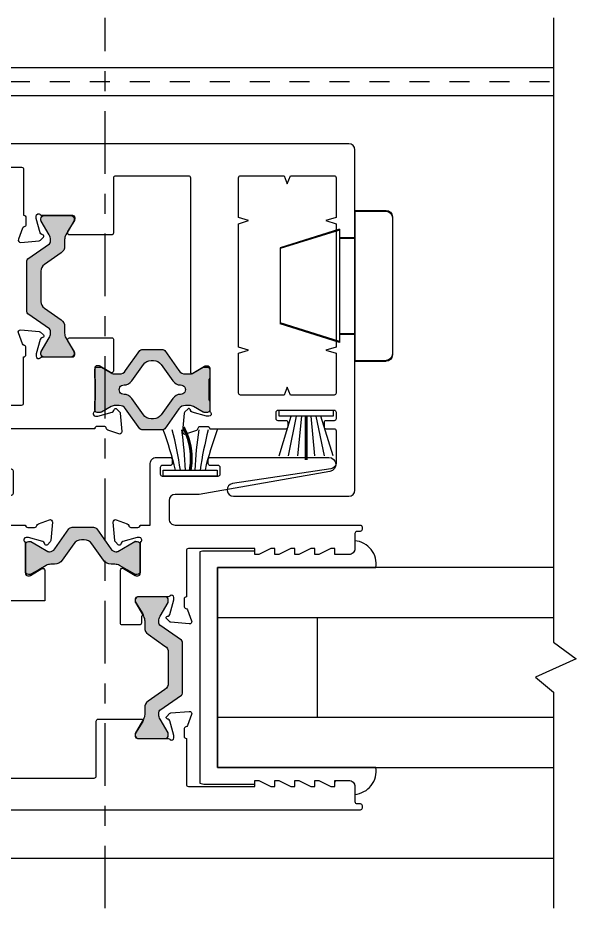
# Model space of a CAD drawing. Extents: x -239 to 68, y 0 to 111.
# Drawn here: x 27.713 to 30.507, y 15.665 to 20.12 of the extents above; entities that cross this region are included whole.
import ezdxf

# ---------------------------------------------------------------- set-up
doc = ezdxf.new("R2010")
doc.units = 0
doc.header["$LTSCALE"] = 0.25
doc.header["$MEASUREMENT"] = 0
doc.linetypes.add('CENTER', pattern=[2, 1.25, -0.25, 0.25, -0.25])
doc.linetypes.add('HIDDEN', pattern=[0.375, 0.25, -0.125])
doc.layers.get('0').update_dxf_attribs({"linetype": 'CONTINUOUS'})
for name, color, linetype in [('CL', 40, 'CENTER'), ('GLASS', 7, 'CONTINUOUS'), ('I-STRUT', 7, 'CONTINUOUS'), ('MISC', 7, 'CONTINUOUS'), ('SEAL', 7, 'CONTINUOUS'), ('SILL-PAN', 7, 'CONTINUOUS'), ('VENT', 5, 'CONTINUOUS')]:
    doc.layers.add(name, color=color, linetype=linetype)
doc.styles.get("Standard").update_dxf_attribs({"font": 'simplex.shx'})

# ---------------------------------------------------------------- blocks, each defined once
blk = doc.blocks.new('3070-EX-GLASS-SCREEN')
blk.add_lwpolyline([(1.178999999999973, 0.4999999999999998), (1.161000000000001, 0.4999999999999998), (1.161000000000001, 0.480000000000018), (1.190999999999974, 0.4199999999999589), (1.190999999999974, 0.399999999999977), (1.161000000000001, 0.399999999999977), (1.161000000000001, 0.3799999999999952), (1.190999999999974, 0.3200000000000498), (1.190999999999974, 0.300000000000068), (1.161000000000001, 0.300000000000068), (1.161000000000001, 0.2800000000000862), (1.190999999999974, 0.2200000000000271), (1.190999999999974, 0.2000000000000453), (1.161000000000001, 0.2000000000000453), (1.161000000000001, 0.1800000000000634), (1.190999999999974, 0.1200000000000043), (1.190999999999974, 0.1000000000000225), (1.161000000000001, 0.1000000000000225), (1.161000000000001, 0.03100000000006253, 0.4142139999999954), (1.192000000000007, -2.220446049250313e-16), (1.230339869376507, -2.220446049250313e-16, -0.4380244531848635), (1.096000254952798, -0.1052151629097582), (1.096000254952799, 0.6874999999999998), (0.09600025495279851, 0.6875), (0.09600025495279807, -0.105215162909758, -0.438024453184864), (-0.03833935947085365, 0), (0, 0, 0.4142139999999956), (0.03099999999994907, 0.03100000000006276), (0.03100000000000591, 0.1000000000000227), (0.0009999999999763531, 0.1000000000000227), (0.0009999999999763531, 0.1200000000000045), (0.03100000000000591, 0.1800000000000637), (0.03100000000000591, 0.2000000000000455), (0.0009999999999763531, 0.2000000000000455), (0.0009999999999763531, 0.2200000000000273), (0.03100000000000591, 0.2800000000000864), (0.03100000000000591, 0.3000000000000682), (0.0009999999999763531, 0.3000000000000682), (0.0009999999999763531, 0.32000000000005), (0.03100000000000591, 0.3799999999999955), (0.03100000000000591, 0.3999999999999773), (0.0009999999999763531, 0.3999999999999773), (0.0009999999999763531, 0.4199999999999591), (0.03100000000000591, 0.4800000000000182), (0.03100000000000591, 0.5), (0.01299999999997681, 0.5), (0.01299999999997681, 0.7133754257187093), (0.01300019121464402, 0.7490000000000236, -0.07261590053226498), (0.01692404846613726, 0.7758754257185956), (1.175076333963091, 0.7758754257185954, -0.07261590053111118), (1.179000191214641, 0.7490000000000234), (1.178999999999974, 0.713375425718709)], format="xyb", close=True)
at = {"layer": 'GLASS'}
for p, q in [((0.09599041580377743, -0.9931765070992714), (0.09600025495279851, 0.6874999999999999)), ((0.09600025495279851, 0.6874999999999999), (1.096000254952799, 0.6874999999999999)), ((0.3460002549527985, 0.6874999999999999), (0.3459904158037774, -0.9931765070992714)), ((0.8459904158037774, -0.9931765070992714), (0.8460002549527985, 0.6874999999999999)), ((1.096000254952799, 0.6874999999999999), (1.095990415803777, -0.9931765070992714)), ((0.8460002549527985, 0.1874999999999999), (0.3460002549527985, 0.1874999999999999))]:
    blk.add_line(p, q, dxfattribs=at)
blk = doc.blocks.new('25064-18mmX6mm-I-STRUT')
at = {"layer": 'I-STRUT'}
h = blk.add_hatch(color=256, dxfattribs=at)
h.dxf.hatch_style = 1
h.paths.add_polyline_path([(-0.2204724407199518, 0.3534801714858062, 0.5773502691895833), (-0.2341106360412619, 0.3298581242657526), (-0.2298847497139199, 0.3218834647381553, -0.2159064861246411), (-0.235165554120625, 0.3256687478325515), (-0.1953058862361254, 0.2566297778837563, -0.1316524975873634), (-0.1889763777599569, 0.2330077306637517), (-0.1889763777599569, 0.1992890834366772, 0.2446984432290708), (-0.1721880484995682, 0.1670390029857688), (-0.08765447092038535, 0.107847954733007, -0.2446984432290709), (-0.07086614165999094, 0.07559787428208775), (-0.07086614165999094, -0.0772989479104842, -0.2446984432290708), (-0.08765447092038535, -0.1095490283614035), (-0.1721880484995682, -0.1687400766141653, 0.2446984432290708), (-0.1889763777599569, -0.2009901570650736), (-0.1889763777599569, -0.2347088042921481, -0.1316524975873635), (-0.1953058862361254, -0.2583308515121527), (-0.2351655541206285, -0.3273698214609541, 0.2452268508251007), (-0.2354760886908139, -0.3346487551420616, 0.5078051116873007), (-0.2204724407199529, -0.3551812451142027), (-0.08661417313987571, -0.3551812451142027, 0.4142135623752592), (-0.07086614165999094, -0.3394332136342015, 0.4690684424389318), (-0.07192105973933853, -0.3273698214609125), (-0.1117807276238275, -0.2583308515121217, -0.1316524975873411), (-0.1181102360999944, -0.2347088042921186), (-0.1181102360999944, -0.2173859696642013), (-0.005036498778116932, -0.1382108864178775, 0.2446984432290328), (-2.775557561562891e-17, -0.1285358622826027), (0, -0.1268347886542003), (0, 0.1268347886542068, 0.2446984432290337), (-0.005036498778116488, 0.1365098127894808), (-0.1181102360999944, 0.2156848960358048), (-0.1181102360999944, 0.2330077306637222, -0.1316524975873405), (-0.1117807276238275, 0.2566297778837252), (-0.07192105973935249, 0.3256687478324919, 0.1316524975882994), (-0.07086614165999094, 0.3296057557025236, 0.6400111795371366), (-0.08661417313987839, 0.3534801714858062)])
blk.add_lwpolyline([(0, -0.1299142235768826), (0, -0.1268347886542003), (0, 0.1268347886542003, 0.2446984432290264), (-0.005036498778110854, 0.1365098127894768), (-0.1130737373218835, 0.2121583016251876, -0.2446984432290007), (-0.1181102360999944, 0.2218333257604499), (-0.1181102360999944, 0.233007730663779, -0.1316524975873799), (-0.1117807276237954, 0.2566297778837807), (-0.07192105973933849, 0.3256687478325162, 0.1316524975873951), (-0.07086614165999094, 0.3296057557025236), (-0.07086614165999094, 0.3377321400058051, 0.4142135623774238), (-0.0866141731398784, 0.3534801714858062), (-0.2204724407199876, 0.3534801714858062, 0.414213562371763), (-0.2362204721999888, 0.3377321400058051), (-0.2362204721999888, 0.3296057557025378, 0.131652497587395), (-0.2351655541206128, 0.3256687478325304), (-0.1953058862361559, 0.2566297778838091, -0.1316524975873919), (-0.1889763777599569, 0.2330077306638074), (-0.1889763777599569, 0.1992890834367174, 0.244698443229028), (-0.1721880484996063, 0.1670390029857955), (-0.08765447092036993, 0.1078479547329962, -0.2446984432290338), (-0.07086614165999094, 0.07559787428207443), (-0.07086614165999094, -0.07729894791047087, -0.2446984432290338), (-0.08765447092036993, -0.1095490283613927), (-0.1721880484996063, -0.168740076614192, 0.244698443229028), (-0.1889763777599569, -0.2009901570651138), (-0.1889763777599569, -0.2347088042922039, -0.131652497587392), (-0.1953058862361559, -0.2583308515122056), (-0.2351655541206128, -0.3273698214609269, 0.1316524975873971), (-0.2362204721999888, -0.33130682933092), (-0.2362204721999888, -0.3394332136342015, 0.4142135623718047), (-0.2204724407199876, -0.3551812451142027), (-0.08661417313999209, -0.3551812451142027, 0.4142135623774238), (-0.07086614165999094, -0.3394332136342015), (-0.07086614165999094, -0.33130682933092, 0.131652497587395), (-0.07192105973933849, -0.3273698214609126), (-0.1117807276237954, -0.2583308515121772, -0.1316524975873801), (-0.1181102360999944, -0.2347088042921754), (-0.1181102360999944, -0.2235343993888605, -0.244698443229001), (-0.1130737373218835, -0.213859375253584), (-0.005036498778110854, -0.1382108864178733, 0.2446984432290008), (0, -0.1285358622825967)], format="xyb", dxfattribs=at)
blk = doc.blocks.new('25065-14.6mmX10.2mm-I-STRUT')
at = {"layer": 'I-STRUT'}
h = blk.add_hatch(color=256, dxfattribs=at)
h.dxf.hatch_style = 1
h.paths.add_polyline_path([(-0.2213203326908506, 0.1958168361609349, 0.2428891356289294), (-0.2309488532202222, 0.2007874013701212), (-0.2834645666885081, 0.2007874013701212), (-0.3359802801570213, 0.2007874013701212, 0.2428891356289294), (-0.3456088006863929, 0.1958168361609349), (-0.4170135057900188, 0.09530870809690975, -0.2428891356289295), (-0.4491085742206798, 0.07874015739992046), (-0.469652985508985, 0.07874015739992046, -0.1316524975868271), (-0.489338024858909, 0.08401474779668386), (-0.5378104230327019, 0.1120002999304453, 0.3176666667481776), (-0.5513855262132296, 0.1107537270783172, 0.6401002494293742), (-0.5708661411986213, 0.101771653439414), (-0.5708661411986213, 0.05905511805004184, 0.2360679758698941), (-0.5669291333772435, 0.05118110234650432), (-0.5669291333772435, -0.05118110234650433, 0.2360679758698941), (-0.5708661411986213, -0.05905511805004185), (-0.5708661411986213, -0.101771653439414, 0.6401002494293528), (-0.5513855262132297, -0.1107537270783168, 0.3176666667491357), (-0.5378104230326657, -0.1120002999304245), (-0.4893380248593964, -0.0840147477967379, -0.131652497587722), (-0.4696529855094093, -0.07874015739992046), (-0.4491085742206798, -0.07874015739992046, -0.2428891356289294), (-0.4170135057900188, -0.09530870809690975), (-0.3456088006865205, -0.1958168361607554, 0.2428891356289284), (-0.3359802801572415, -0.2007874013698938), (-0.2834645666885081, -0.2007874013698938), (-0.230948853220002, -0.2007874013698938, 0.2428891356289299), (-0.221320332690723, -0.1958168361607553), (-0.1499156275872904, -0.0953087080970024, -0.2428891356289297), (-0.11782055915645, -0.07874015739992046), (-0.09727614786783419, -0.07874015739992046, -0.1316524975877217), (-0.07759110851784712, -0.0840147477967379), (-0.02911871034457769, -0.1120002999304245, 0.3176666667515077), (-0.01554360716393657, -0.1107537270782503, 0.6401002494336954), (0.003937007821377847, -0.1017716534395277), (0.003937007821377847, -0.05905511805004185, 0.2360679758698957), (0, -0.05118110234650428), (0, 0.0511811023465043, 0.2360679758698946), (0.003937007821377847, 0.05905511805004184), (0.003937007821377847, 0.1017716534395277, 0.6401002494336955), (-0.01554360716393649, 0.1107537270782505, 0.3176666667505526), (-0.02911871034454164, 0.1120002999304453), (-0.0775911085183345, 0.08401474779668386, -0.1316524975868268), (-0.09727614786825847, 0.07874015739992046), (-0.11782055915645, 0.07874015739992046, -0.2428891356289296), (-0.1499156275872905, 0.09530870809700244)])
h.paths.add_polyline_path([(-0.1807224909193524, 0.04377227311149802, 0.2446686334457742), (-0.1418909918465686, 0.02389107859523437, -1.006741381506711), (-0.1418909918465682, -0.02335194952450353, 0.2446686334457781), (-0.1807224909193522, -0.043233144040767), (-0.2391803275573957, -0.1255174658181289, -0.2428891356289732), (-0.2776944096743347, -0.1453997266545954), (-0.289234723702795, -0.1453997266545954, -0.2428891356284873), (-0.3277488058195044, -0.1255174658182923), (-0.3862066424579415, -0.04323314404069628, 0.2446686334452888), (-0.4250381415306748, -0.02335194952450353, -1.006741381506711), (-0.4250381415306754, 0.02389107859523437, 0.2446686334452904), (-0.3862066424579413, 0.04377227311142728), (-0.3277488058195043, 0.1260565948890232, -0.2428891356284874), (-0.2892347237027951, 0.1459388557253263), (-0.2776944096743347, 0.1459388557253263, -0.2428891356289734), (-0.2391803275573957, 0.1260565948888598)], flags=16)
for points in [[(-0.5708661411986213, -0.05905511804996877), (-0.5708661411986213, -0.101771653439414, 0.4142135623730949), (-0.5590551175885139, -0.1135826770495214), (-0.5437159348377918, -0.1135826770495214, 0.1316524975873925), (-0.5378104230326244, -0.1120002999304006), (-0.4893380248593076, -0.0840147477966866, -0.1316524975874044), (-0.4696529855093559, -0.07874015739992046), (-0.4491085742206451, -0.07874015739992046, -0.242889135628802), (-0.4170135057900097, -0.0953087080969226), (-0.3456088006864775, -0.1958168361608159, 0.242889135628796), (-0.3359802801571732, -0.2007874013698938), (-0.2834645666885081, -0.2007874013698938), (-0.2309488532200703, -0.2007874013698938, 0.2428891356287967), (-0.221320332690766, -0.1958168361608159), (-0.1499156275872338, -0.0953087080969226, -0.2428891356288028), (-0.117820559156371, -0.07874015739992046), (-0.09727614786788763, -0.07874015739992046, -0.1316524975874044), (-0.07759110851793594, -0.0840147477966866), (-0.0291187103446191, -0.1120002999304006, 0.1316524975873955), (-0.0232131985394517, -0.1135826770495214), (-0.00787401578850222, -0.1135826770495214, 0.4142135623730948), (0.003937007821377847, -0.101771653439414), (0.003937007821377847, -0.05905511804996877, 0.2360679758679353), (0, -0.0511811023465043), (0, 0.0511811023465043, 0.2360679758679353), (0.003937007821377847, 0.05905511804996877), (0.003937007821377847, 0.101771653439414, 0.414213562373095), (-0.00787401578850222, 0.1135826770495214), (-0.0232131985394517, 0.1135826770495214, 0.1316524975874), (-0.0291187103446191, 0.1120002999304006), (-0.07759110851793594, 0.08401474779691398, -0.1316524975874043), (-0.09727614786788763, 0.07874015739992046), (-0.117820559156371, 0.07874015739992046, -0.242889135628802), (-0.1499156275872338, 0.0953087080969226), (-0.221320332690766, 0.1958168361608159, 0.2428891356287969), (-0.2309488532200703, 0.2007874013701212), (-0.2834645666885081, 0.2007874013701212), (-0.3359802801571732, 0.2007874013701212, 0.2428891356287963), (-0.3456088006864775, 0.1958168361608159), (-0.4170135057900097, 0.0953087080969226, -0.2428891356288019), (-0.4491085742206451, 0.07874015739992046), (-0.4696529855093559, 0.07874015739992046, -0.1316524975874047), (-0.4893380248593076, 0.08401474779691398), (-0.5378104230326244, 0.1120002999304006, 0.1316524975874001), (-0.5437159348377918, 0.1135826770495214), (-0.5590551175885139, 0.1135826770495214, 0.4142135623730951), (-0.5708661411986213, 0.101771653439414), (-0.5708661411986213, 0.05905511804996877, 0.2360679758679352), (-0.5669291333772435, 0.0511811023465043), (-0.5669291333772435, -0.0511811023465043, 0.2360679758679352)], [(-0.4250381415306492, -0.02335194952450337, -0.2446686334458927), (-0.3862066424578643, -0.04323314404080492), (-0.3277488058195104, -0.1255174658182838, 0.2428891356288094), (-0.2892347237027479, -0.1453997266545954), (-0.2834645666885081, -0.1453997266545954), (-0.2776944096744955, -0.1453997266545954, 0.2428891356288097), (-0.2391803275575057, -0.1255174658182838), (-0.1807224909193792, -0.04323314404080492, -0.2446686334458927), (-0.1418909918465943, -0.02335194952450337, 1.006741381507747), (-0.1418909918465943, 0.02389107859523421, -0.24466863344589), (-0.1807224909193792, 0.04377227311153575), (-0.2391803275575057, 0.1260565948890147, 0.2428891356288103), (-0.2776944096744955, 0.1459388557253263), (-0.2834645666885081, 0.1459388557253263), (-0.2892347237027479, 0.1459388557253263, 0.2428891356288105), (-0.3277488058195104, 0.1260565948890147), (-0.3862066424578643, 0.04377227311153575, -0.24466863344589), (-0.4250381415306492, 0.02389107859523421, 1.006741381507747)]]:
    blk.add_lwpolyline(points, format="xyb", close=True, dxfattribs=at)
blk = doc.blocks.new('3727-1-THERMAL-SLIDING-INTERLOCKER')
at = {"layer": 'VENT'}
for points in [[(2.500000000000028, 0.8400000000000034), (2.500000000000028, 0.7639999999999958, -0.4142135623731645), (2.470000000000056, 0.7340000000000089), (2.410000000000053, 0.7340000000000089, -0.414213562373095), (2.400000000000063, 0.7439999999999998), (2.400000000000063, 0.76400000000001), (2.380000000000024, 0.7639999999999958), (2.320000000000022, 0.7340000000000089), (2.30000000000004, 0.7339999999999947), (2.30000000000004, 0.76400000000001), (2.280000000000058, 0.7639999999999958), (2.220000000000056, 0.7340000000000089), (2.200000000000017, 0.7339999999999947), (2.200000000000017, 0.76400000000001), (2.180000000000035, 0.7639999999999958), (2.120000000000033, 0.7340000000000089), (2.100000000000051, 0.7340000000000089), (2.100000000000051, 0.76400000000001), (2.080000000000013, 0.7639999999999958), (2.02000000000001, 0.7339999999999947), (2.000000000000028, 0.7339999999999947), (2.000000000000028, 0.7639999999999958), (1.667000000000002, 0.7639999999999958, 0.414213562373095), (1.657000000000011, 0.7539999999999978), (1.657000000000011, 0.5240004580901001, 0.414213562373095), (1.645380178911495, 0.5123806370016979), (1.645380178911495, 0.4775211737363776, 0.359508237551428), (1.654801891795472, 0.4661111534714024, -0.2637246696223828), (1.663522843722689, 0.4586753460804545), (1.683412154916226, 0.4040928890363062), (1.683412154916226, 0.4040299126877045, -0.5486187866267742), (1.671480360646996, 0.3884800956525396), (1.579856667354051, 0.3964961301260388, -0.1763269807083501), (1.572652947203864, 0.3998552799993291), (1.558563795100639, 0.4139444321024399, -0.5773502691891446), (1.562036477293617, 0.4269046584851282), (1.566424591903314, 0.4280804502510733, 0.2679491924320729), (1.57464104619109, 0.4362969045388496), (1.593984918496545, 0.5084892187979762, 0.06554346281961829), (1.594380178911621, 0.5114915197213605), (1.59438017891145, 0.5201271843940418, 0.6885002580702083), (1.574099454543131, 0.5278737317862436, -0.2134217652826888), (1.565438551262986, 0.5240004580901001), (1.412999999999982, 0.5240004580901001, 0.414213562373095), (1.40138017891158, 0.5123806370016979), (1.401380178911523, 0.5038132132184643, 0.1378721067473927), (1.403081892445783, 0.4977591745111027), (1.436866503665499, 0.4424110963184091, -0.5855240683196192), (1.428330995692733, 0.4272010000000108), (1.21599999999998, 0.4272010000000108, -0.414213562373095), (1.205999999999989, 0.4372010000000017), (1.205999999999989, 0.7120000000000104, 0.414213562373095), (1.195999999999998, 0.7220000000000084), (0.8328319769352959, 0.7220000000000084, 0.4142135623730866), (0.8228319769352765, 0.7120000000000104), (0.8228319769352481, -0.2595598568067174, -0.5855240683227467), (0.8110494037380533, -0.266171928509479), (0.7522414181106853, -0.2302753807717863, 0.1378721067473242), (0.7461873794033238, -0.2285736672375123), (0.7376199556200902, -0.2285736672375691, 0.414213562373095), (0.726000134531688, -0.2401934883259713), (0.7260001345315743, -0.4524385512629578, -0.2134217652835392), (0.7221268608353739, -0.4610994545430316, 0.6885002580684715), (0.7298734082276042, -0.4813801789114365), (0.7385090729003139, -0.4813801789115928, 0.06554346281957815), (0.7415113738236698, -0.4809849184965316), (0.8137036880828248, -0.4616410461910618, 0.2679491924321348), (0.8219201423706011, -0.453424591903314), (0.8230959341365462, -0.4490364772936175, -0.5773502691898936), (0.8360561605192345, -0.4455637951006395), (0.8501453126223453, -0.459652947203864, -0.1763269807084772), (0.8535044624956072, -0.4668566673540511), (0.8615204969691206, -0.5584803606469961, -0.5486187866270674), (0.8459706799339415, -0.5704121549162267), (0.8459077035853682, -0.5704121549162267), (0.7913252465412199, -0.550522843722689, -0.2637246696227148), (0.783889439150272, -0.5418018917954726, 0.3595082375522585), (0.7724794188852684, -0.532380178911481), (0.7376199556199765, -0.5323801789114952, 0.4142135623730951), (0.7260001345315743, -0.5440000000000111), (0.3439999999999941, -0.5440000000000111, -0.4142135623735113), (0.3340000000000032, -0.534000000000006), (0.3340000000000032, -0.51400000000001, -0.4142135623735113), (0.3439999999999941, -0.5040000000000049), (0.3840000000000146, -0.5040000000000049, 0.414213562373095), (0.3940000000000339, -0.4939999999999998), (0.3940000000000055, -0.4609999999999985, 0.4142135623733031), (0.3840000000000146, -0.4509999999999934), (0.1040000000000134, -0.4510000000000076, 0.4142135623735113), (0.09399999999999409, -0.4609999999999985), (0.09399999999999409, -0.4939999999999998, 0.4142135623737193), (0.1040000000000134, -0.5039999999999907), (0.1440000000000055, -0.5040000000000049, -0.4142135623735113), (0.1539999999999964, -0.51400000000001), (0.1539999999999964, -0.534000000000006, -0.4142135623735113), (0.1440000000000055, -0.5440000000000111), (0.103999999999985, -0.5440000000000111, 0.414213562373095), (0.09399999999999409, -0.5540000000000092), (0.09399999999999409, -0.7151136216401, 0.3714000667186919), (0.1195657176660916, -0.7447840975409576), (0.6118166505294198, -0.8183514923724289, -0.9284445604913385), (0.6070867493732806, -0.882000000000005), (0.03000000000002956, -0.882000000000005, -0.4142135623729563), (0, -0.8520000000000039), (0, 0.8520000000000039, -0.4142135623729563), (0.03000000000002956, 0.882000000000005), (2.526000000000039, 0.882000000000005, -0.4142135623733031), (2.53600000000003, 0.8719999999999999), (2.53600000000003, 0.8599999999999994, -0.414213562373095), (2.526000000000039, 0.8500000000000085), (2.510000000000019, 0.8500000000000085, 0.4142135623735113)], [(0.09400000000002251, 0.5125000000000144), (0.1444999884676363, 0.4970000000000114), (0.09400000000002251, 0.4815000000000085), (0.09400000000002251, -0.1354999999999871), (0.1444999884676363, -0.15099999999999), (0.09400000000002251, -0.166499999999993), (0.09400000000002251, -0.3659999999999881, 0.4142135623730586), (0.1040000000000205, -0.3759999999999879), (0.3227054884676761, -0.3760000000000154), (0.3382054884676506, -0.3359999999999967), (0.353705488467682, -0.3759999999999799), (0.5719999769352455, -0.3759999999999932, 0.4142135623730734), (0.5819999769352506, -0.3659999999999952), (0.581999976935279, -0.1665882685294955), (0.5314999884676368, -0.151279147785794), (0.581999976935279, -0.1359700270421067), (0.5819999769353075, 0.4819700270421139), (0.5314999884676368, 0.4972791477858154), (0.581999976935279, 0.5125882685295169), (0.5819999769352506, 0.7120000000000095, 0.4142135623730552), (0.5719999769352455, 0.7220000000000075), (0.353705488467682, 0.7220000000000075), (0.3382054884676506, 0.6820000000000022), (0.3227054884676761, 0.7220000000000075), (0.1039999999999921, 0.7220000000000075, 0.4142135623731348), (0.09399999999999409, 0.712000000000006)]]:
    blk.add_lwpolyline(points, format="xyb", close=True, dxfattribs=at)
blk = doc.blocks.new('3727-2-THERMAL-SLIDING-INTERLOCKER')
at = {"layer": 'VENT'}
blk.add_lwpolyline([(1.180895982077786, -0.5704121549162275), (1.235478439121934, -0.5505228437226899, 0.2637246696227148), (1.242914246512882, -0.5418018917954734, -0.3595082375517376), (1.254324266777857, -0.5323801789114961), (1.289183730043177, -0.5323801789114961, -0.414213562373095), (1.30080355113158, -0.544000000000012), (2.525421000000037, -0.5439999999999978, 0.4142135623730916), (2.535421000000028, -0.5339999999999998), (2.535421000000028, -0.5219999999999994, 0.414213562373095), (2.525421000000037, -0.5120000000000013), (2.509421000000017, -0.5120000000000013, -0.414213562373095), (2.499421000000027, -0.5020000000000033), (2.499421000000027, -0.4259999999999886, 0.4142135623732337), (2.469421000000054, -0.3960000000000017), (2.399421000000032, -0.3959999999999875), (2.399421000000061, -0.4259999999999886), (2.379421000000022, -0.4259999999999886), (2.31942100000002, -0.3959999999999875), (2.299421000000038, -0.3959999999999875), (2.299421000000038, -0.4259999999999886), (2.279421000000056, -0.4259999999999886), (2.219421000000054, -0.3959999999999875), (2.199421000000015, -0.3959999999999875), (2.199421000000015, -0.4259999999999886), (2.179421000000033, -0.4259999999999886), (2.119421000000031, -0.3959999999999875), (2.099421000000049, -0.3959999999999875), (2.099421000000049, -0.4259999999999886), (2.079421000000011, -0.4259999999999886), (2.019421000000008, -0.3960000000000017), (1.999421000000027, -0.3960000000000017), (1.999421000000027, -0.4260000000000028), (1.66642100000001, -0.4260000000000028, -0.414213562373095), (1.656421000000009, -0.416000000000003), (1.656421000000009, -0.1848619585099138, -0.414213562373095), (1.644801178911493, -0.1732421374215116), (1.644801178911493, -0.1383826741561913, -0.3595082375515679), (1.65422289179547, -0.126972653891209, 0.2637246696229241), (1.662943843722687, -0.1195368465002682), (1.682833154916224, -0.06495438945611998), (1.682833154916224, -0.06489141310751823, 0.5486187866278387), (1.670901360646994, -0.04934159607236754), (1.579277667354049, -0.05735763054585252, 0.17632698070835), (1.572073947203862, -0.06071678041914286), (1.557984795100637, -0.07480593252225365, 0.5773502691908954), (1.561457477293615, -0.08776615890492767), (1.565845591903312, -0.08894195067088706, -0.2679491924325362), (1.574062046191088, -0.09715840495866335), (1.593405918496543, -0.1693507192177899, -0.06554346281961829), (1.593801178911619, -0.1723530201411743), (1.593801178911448, -0.1809886848138555, -0.6885002580696868), (1.573520454543072, -0.1887352322060787, 0.2134217652827207), (1.564859551262984, -0.1848619585098925), (1.412420999999981, -0.1848619585099138, -0.414213562373095), (1.400801178911578, -0.1732421374215116), (1.400801178911522, -0.164674713638278, -0.1378721067473926), (1.402502892445781, -0.1586206749309165), (1.435715251477703, -0.1042100963184049, 0.5855240683195331), (1.427179743504936, -0.08900000000000663), (1.216421000000039, -0.08900000000000663, 0.414213562373095), (1.206421000000049, -0.09900000000000464), (1.206421000000049, -0.2540491977103736, 0.585524068319475), (1.221631096318433, -0.2625847056831327), (1.274562267552582, -0.2302753807717588, -0.1378721067473242), (1.280616306259944, -0.2285736672374847), (1.289183730043177, -0.2285736672375416, -0.414213562373095), (1.30080355113158, -0.2401934883259438), (1.30080355113158, -0.4524385512629587, 0.2134217652827457), (1.304676824827752, -0.4610994545430325, -0.6885002580698945), (1.296930277435521, -0.481380178911416), (1.28829461276284, -0.4813801789115937, -0.06554346281953466), (1.285292311839427, -0.4809849184965467), (1.213099997580329, -0.4616410461910627, -0.2679491924327141), (1.204883543292553, -0.4534245919033149), (1.203707751526608, -0.4490364772936184, 0.5773502691898936), (1.190747525143891, -0.4455637951006262), (1.176658373040809, -0.4596529472038648, 0.1763269807083044), (1.173299223167518, -0.466856667354052), (1.165283188694033, -0.558480360646997, 0.5486187866275393), (1.180833005729184, -0.5704121549162275)], format="xyb", close=True, dxfattribs=at)
blk = doc.blocks.new('A$C1D443341')
for p, q in [((1.267965288320738e-09, 0.7190000001085337), (1.267968841034417e-09, 0.03100000010853843)), ((0.1880000012679641, 0.7500000001085361), (0.03100000126796409, 0.7500000001085325)), ((0.1880000012679641, 0.7500000001085361), (0.1880000012679641, 1.085360690211701e-10)), ((0.2640000012679717, 0.6560000001085349), (0.5620000012679629, 0.5630000001085349)), ((0.2640000012679717, 0.6560000001085349), (0.2640000012679717, 0.09400000010853726)), ((0.2640000012679717, 0.6150000001085345), (0.1880000012679641, 0.6150000001085345)), ((0.5620000012679629, 0.5630000001085349), (0.56200000126797, 0.1870000001085372)), ((0.2640000012679717, 0.09400000010853726), (0.56200000126797, 0.1870000001085372)), ((0.2640000012679717, 0.1350000001085376), (0.1880000012679641, 0.1350000001085376)), ((0.1880000012679641, 1.085360690211701e-10), (0.03100000126796765, 1.085396217348489e-10))]:
    blk.add_line(p, q)
for centre, start, end in [((0.03100000126796409, 0.7190000001085337), 90, 180), ((0.03100000126796765, 0.03100000010853843), 180, 270)]:
    blk.add_arc(centre, 0.031, start, end)
blk = doc.blocks.new('*U50')
for p, q in [((0.03000000000000292, 0.04940012352340856), (0.2284638331653141, 0.08993349097487797)), ((0.03000000000000292, 0.02350333718988245), (0.2284638331653142, 0.04278809469057702)), ((0.03000000000000292, -0.02350333718988251), (0.2284638331653142, -0.04278809469057708)), ((0.03000000000000292, -0.04940012352340862), (0.2284638331653141, -0.08993349097487803))]:
    blk.add_line(p, q)
at = {"layer": 'SEAL'}
for p, q in [((0.2284638331653142, 0.1350000000000015), (0.03000000000000289, 0.07415498501579519)), ((0.2284638331653141, -0.1350000000000016), (0.03000000000000289, -0.0741549850157952))]:
    blk.add_line(p, q, dxfattribs=at)
blk.add_lwpolyline([(1.759824107611761e-15, -0.1350000000000016), (1.653273178848947e-17, 0.1350000000000016), (0.03000000000000293, 0.1350000000000016), (0.0300000000000029, -0.1350000000000016)], close=True, dxfattribs=at)
at = {"layer": 'SEAL', "const_width": 0.015}
blk.add_lwpolyline([(0.03000000000000291, -3.673940397442307e-18), (0.2496107951097102, -3.056850612637313e-17)], dxfattribs=at)
at = {"flags": 9}
for tag, p in [('MANUFACTURER_PART_#', (8.517492267046123e-16, -0.1988058451557535)), ('FLEETWOOD_PART_#', (-0.0005562457240841923, -0.2486722113120052))]:
    blk.add_attdef(tag, p, '', height=0.03125, dxfattribs=at)
blk = doc.blocks.new('3727-SLIDING-INTERLOCK-ASSEMBLY')
for name, p in [('3727-1-THERMAL-SLIDING-INTERLOCKER', (-1.811921000000027, -0.1719327785034008)), ('25064-18mmX6mm-I-STRUT', (-0.1707787322868449, -0.00293252355059568)), ('3727-2-THERMAL-SLIDING-INTERLOCKER', (-1.811342000000025, -0.1719327785034008)), ('25065-14.6mmX10.2mm-I-STRUT', (-0.5150547242697314, -0.5207543474822578))]:
    blk.add_blockref(name, p)
at = {"layer": 'MISC'}
blk.add_blockref('A$C1D443341', (-1.999921001267991, -0.3779327786119333), dxfattribs=at)
at = {"layer": 'SEAL', "xscale": -1, "rotation": 90}
blk.add_blockref('*U50', (-1.567921000000013, -0.6229327785034013), dxfattribs=at)
blk = doc.blocks.new('3728-1-FIXED-INTERLOCKER')
at = {"layer": 'VENT', "linetype": 'Continuous'}
blk.add_lwpolyline([(-0.9169022465411842, 0.7195228437223733), (-0.9714847035853325, 0.739412154915911), (-0.9715476799339342, 0.739412154915911, 0.5486187866274032), (-0.9870974969690849, 0.7274803606466804), (-0.9790814624955999, 0.6358566673537354, 0.1763269807083043), (-0.9757223126223096, 0.6286529472035483), (-0.9616331605191988, 0.6145637951003238, 0.5773502691898935), (-0.9486729341365105, 0.6180364772933018), (-0.9474971423705654, 0.6224245919029983, -0.2679491924323356), (-0.9392806880827891, 0.6306410461907603), (-0.867088373823691, 0.6499849184962301, -0.06554346281953756), (-0.8640860729002782, 0.6503801789112771), (-0.8554504082275969, 0.6503801789111208, -0.6885002580701949), (-0.8477038608353666, 0.6300994545427159, 0.2134217652824262), (-0.8515771345315386, 0.6214385512626563), (-0.8515771345315386, 0.471004488325633, -0.414213562373095), (-0.8631969556201113, 0.4593846672372308), (-0.871764379403345, 0.459384667237174, -0.1378721067476327), (-0.8778184181107065, 0.4610863807714338), (-0.9332008806168517, 0.4948919802657059, 0.5855240683185349), (-0.9484109769352074, 0.4863564722929397), (-0.9484109769352074, 0.3343846672372024), (-0.7674109769352526, 0.3343846672371882), (-0.7674109769352526, -0.5429999999999922, -0.414213562373095), (-0.7774109769352435, -0.5529999999999831), (-1.195999999999998, -0.5529999999999973, -0.414213562373095), (-1.205999999999989, -0.5430000000000064), (-1.205999999999989, -0.2679676156865298, 0.414213562373095), (-1.21599999999998, -0.2579676156865247), (-1.432366368480729, -0.2579676156865105, 0.5855240683227467), (-1.43897844018349, -0.2697501888837053), (-1.403081892445783, -0.3285581745110733, -0.1378721067473926), (-1.401380178911523, -0.3346122132184348), (-1.40138017891158, -0.3431796370016684, -0.414213562373095), (-1.412999999999982, -0.3547994580900706), (-1.565438551262986, -0.3547994580900706, 0.2134217652826015), (-1.574099454543074, -0.3586727317862426, -0.6885002580693508), (-1.59438017891145, -0.3509261843940124), (-1.594380178911621, -0.3422905197213311, -0.06554346281961627), (-1.593984918496602, -0.3392882187979467), (-1.57464104619109, -0.2670959045388202, -0.2679491924326605), (-1.56642459190337, -0.2588794502510439), (-1.562036477293674, -0.2577036584850987, 0.5773502691890077), (-1.558563795100696, -0.2447434321024105), (-1.57265294720392, -0.2306542799992997, 0.176326980708127), (-1.579856667354107, -0.2272951301260235), (-1.671480360647053, -0.2192790956525243, 0.5486187866278734), (-1.683412154916283, -0.234828912687675), (-1.683412154916283, -0.2348918890362768), (-1.663522843722745, -0.289474346080425, 0.2637246696222601), (-1.654801891795529, -0.296910153471373, -0.359508237551428), (-1.645380178911552, -0.3083201737363481), (-1.645380178911552, -0.3431796370016684, -0.414213562373095), (-1.657000000000068, -0.3547994580900706), (-1.657000000000068, -0.5849999999999795, -0.4142135623735113), (-1.667000000000058, -0.5949999999999847), (-2.000000000000028, -0.5949999999999847), (-2.000000000000028, -0.5649999999999835), (-2.020000000000067, -0.5649999999999835), (-2.080000000000069, -0.5949999999999847), (-2.100000000000051, -0.5949999999999847), (-2.100000000000051, -0.5649999999999835), (-2.120000000000033, -0.5649999999999835), (-2.180000000000035, -0.5949999999999847), (-2.200000000000074, -0.5949999999999847), (-2.200000000000074, -0.5649999999999835), (-2.220000000000056, -0.5649999999999835), (-2.280000000000058, -0.5949999999999847), (-2.30000000000004, -0.5949999999999847), (-2.30000000000004, -0.5649999999999835), (-2.320000000000022, -0.5649999999999835), (-2.380000000000024, -0.5949999999999847), (-2.400000000000063, -0.5949999999999847), (-2.400000000000063, -0.5749999999999886, 0.4142135623735113), (-2.410000000000053, -0.5649999999999835), (-2.470000000000056, -0.5649999999999835, 0.4142135623728176), (-2.500000000000028, -0.5949999999999847), (-2.500000000000028, -0.6709999999999781, -0.4142135623728869), (-2.510000000000019, -0.6809999999999832), (-2.526000000000039, -0.6809999999999832, 0.4142135623735113), (-2.53600000000003, -0.6909999999999883), (-2.53600000000003, -0.7029999999999887, 0.4142135623735113), (-2.526000000000039, -0.7129999999999939), (-0.03000000000002956, -0.7129999999999797, 0.4142135623728175), (0, -0.6829999999999785), (0, 0.6829999999999785, 0.4142135623735806), (-0.03000000000002956, 0.7129999999999797), (-0.3279999999999745, 0.7129999999993828, 0.4142135623720545), (-0.3379999999999654, 0.7029999999993777), (-0.3379999999999654, 0.6609999999993761, -0.4142135623735113), (-0.3479999999999563, 0.650999999999371), (-0.3899999999999295, 0.650999999999371, -0.4142135623735113), (-0.3999999999999204, 0.6609999999993761), (-0.3999999999999773, 0.9139999999993975, -0.4142135623731266), (-0.3899999999999579, 0.9239999999993955), (-0.06599999999997408, 0.9239999999993955, 0.9999999999999999), (-0.06599999999997408, 0.9939999999993887), (-0.5, 0.9939999999993745, 0.4142135623735113), (-0.5099999999999909, 0.9839999999993694), (-0.5099999999999909, 0.9639999999993734, 0.414213562373095), (-0.5, 0.9539999999993825), (-0.4599999999999795, 0.9539999999993682, -0.414213562373095), (-0.4499999999999886, 0.9439999999993773), (-0.4499999999999886, 0.9109999999993761, -0.414213562373095), (-0.4599999999999795, 0.9009999999993852), (-0.7399999999999523, 0.900999999999371, -0.4142135623735113), (-0.75, 0.9109999999993761), (-0.75, 0.9439999999993773, -0.414213562373095), (-0.7399999999999523, 0.9539999999993682), (-0.6999999999999886, 0.9539999999993682, 0.4142135623735113), (-0.6899999999999977, 0.9639999999993734), (-0.6899999999999977, 0.9839999999993694, 0.4142135623735113), (-0.6999999999999886, 0.9939999999993745), (-0.7799999999999727, 0.9939999999993958, 0.4142135623731644), (-0.7899999999999636, 0.9839999999993978), (-0.7899999999999636, 0.8709999999993627, 0.4142135623731083), (-0.7799999999999727, 0.8609999999993647), (-0.4879999999998859, 0.8609999999993789, -0.4142135623731692), (-0.477999999999895, 0.8509999999993738), (-0.477999999999895, 0.7229999999997005, -0.4142135623735113), (-0.4879999999998859, 0.7129999999996954), (-0.8515791511316309, 0.7129999999996954, -0.414213562373095), (-0.8631989722200331, 0.7013801789111795), (-0.8980584354853534, 0.7013801789111795, -0.3595082375517374), (-0.9094684557503285, 0.7108018917951568, 0.2637246696227148), (-0.9169042631412765, 0.7195228437223733), (-0.9714867201854247, 0.739412154915911), (-0.9715496965340265, 0.7394121549158967, 0.5486187866272731), (-0.9870995135691771, 0.7274803606466804), (-0.9790834790956922, 0.6358566673537354)], format="xyb", dxfattribs=at)
blk.add_lwpolyline([(-0.09399999999999409, -0.3434999999999846), (-0.1444999884676008, -0.3279999999999816), (-0.09399999999999409, -0.3124999999999787), (-0.09399999999999409, 0.3475000000000179), (-0.1444999884676008, 0.3630000000000209), (-0.09399999999999409, 0.3785000000000238), (-0.09399999999999409, 0.5780000000000172, 0.4142135623730586), (-0.103999999999985, 0.5880000000000223), (-0.3227054884676477, 0.5880000000000507), (-0.3382054884676222, 0.5280000000000271), (-0.3537054884676536, 0.5880000000000152), (-0.5719999769352171, 0.5880000000000223, 0.4142135623730734), (-0.581999976935208, 0.5780000000000243), (-0.5819999769352364, 0.3785882685295263), (-0.5314999884676013, 0.3632791477858248), (-0.5819999769352364, 0.3479700270421375), (-0.5819999769352648, -0.3129700270420841), (-0.5314999884676013, -0.3282791477857856), (-0.5819999769352364, -0.3435882685294871), (-0.581999976935208, -0.542999999999978, 0.4142135623730552), (-0.5719999769352171, -0.552999999999976), (-0.3537054884676536, -0.552999999999976), (-0.3382054884676222, -0.4929999999999666), (-0.3227054884676477, -0.552999999999976), (-0.1039999999999566, -0.552999999999976, 0.4142135623731348), (-0.09399999999996567, -0.5429999999999708)], format="xyb", close=True, dxfattribs=at)
blk = doc.blocks.new('3728-2-FIXED-INTERLOCKER')
at = {"layer": 'VENT', "linetype": 'Continuous'}
blk.add_lwpolyline([(-1.826380732419864, 1.00100000000036, -0.414213562373095), (-1.816380732419816, 1.011000000000351), (-1.776380732419852, 1.011000000000351, 0.4142135623735113), (-1.766380732419861, 1.021000000000356), (-1.766380732419861, 1.041000000000352, 0.414213562373095), (-1.776380732419852, 1.051000000000343), (-2.36951603845236, 1.051000000000364, 0.9163311740174228), (-2.375593724670694, 0.9815317286449385), (-1.720380732419812, 0.8660000000003549), (-1.600380732419865, 0.8660000000003549, -0.4142135623728869), (-1.570380732419835, 0.8360000000003538), (-1.570380732419835, 0.7430000000003645, -0.4142135623733724), (-1.600380732419836, 0.7130000000003918), (-2.525999732419848, 0.7130000000003633, 0.4142135623735113), (-2.535999732419839, 0.7030000000003582), (-2.535999732419839, 0.6910000000003436, 0.4142135623733031), (-2.525999732419848, 0.6810000000003456), (-2.509999732419828, 0.6810000000003527, -0.4142135623733031), (-2.499999732419838, 0.6710000000003475), (-2.499999732419838, 0.5950000000003541, 0.4142135623732338), (-2.469999732419865, 0.5650000000003672), (-2.399999732419872, 0.565000000000353), (-2.399999732419872, 0.5950000000003541), (-2.379999732419861, 0.5950000000003541), (-2.319999732419859, 0.565000000000353), (-2.299999732419849, 0.565000000000353), (-2.299999732419849, 0.5950000000003541), (-2.279999732419867, 0.5950000000003541), (-2.219999732419865, 0.565000000000353), (-2.199999732419883, 0.565000000000353), (-2.199999732419883, 0.5950000000003541), (-2.179999732419844, 0.5950000000003541), (-2.119999732419842, 0.565000000000353), (-2.09999973241986, 0.565000000000353), (-2.09999973241986, 0.5950000000003541), (-2.079999732419878, 0.5950000000003541), (-2.019999732419876, 0.5650000000003672), (-1.999999732419838, 0.5650000000003672), (-1.999999732419838, 0.5950000000003683), (-1.666999732419868, 0.5950000000003683, -0.4142135623735113), (-1.656999732419877, 0.5850000000003632), (-1.656999732419877, 0.3538619585102651, -0.414213562373095), (-1.645379911331361, 0.3422421374218629), (-1.645379911331361, 0.3073826741565426, -0.359508237551428), (-1.654801624215338, 0.2959726538915675, 0.2637246696222601), (-1.663522576142554, 0.2885368465006195), (-1.683411887336092, 0.2339543894564713), (-1.683411887336092, 0.2338914131078695, 0.5486187866278734), (-1.671480093066862, 0.2183415960727189), (-1.579856399773917, 0.2263576305462038, 0.1763269807081271), (-1.572652679623729, 0.2297167804194871), (-1.558563527520505, 0.243805932522605, 0.5773502691887125), (-1.562036209713483, 0.256766158905279), (-1.566424324323179, 0.2579419506712384, -0.2679491924326605), (-1.574640778610899, 0.2661584049590147), (-1.593984650916411, 0.3383507192181412, -0.0655434628196164), (-1.59437991133143, 0.3413530201415256), (-1.594379911331259, 0.3499886848142069, -0.6885002580698018), (-1.574099186962883, 0.3577352322064513, 0.2134217652828397), (-1.565438283682795, 0.3538619585102722), (-1.412999732419792, 0.3538619585102651, -0.414213562373095), (-1.401379911331389, 0.3422421374218629), (-1.401379911331333, 0.3336747136386293, -0.1378721067473926), (-1.403081624865592, 0.3276206749312678), (-1.438978172603299, 0.2688126893038998, 0.5855240683230096), (-1.432366100900538, 0.2570301161066908), (-1.432366100900538, 0.2230000000000416, 0.414213562373095), (-1.422366100900547, 0.2130000000000507), (-1.33699973241994, 0.2130000000000365, 0.4142135623733031), (-1.326999732419893, 0.2230000000000416), (-1.326999732419864, 0.4879109899399481, 0.5855240683194735), (-1.342209828738248, 0.4964464979127001), (-1.400138999972228, 0.4610863807717749, -0.1378721067473241), (-1.406193038679589, 0.4593846672375008), (-1.414760462462823, 0.4593846672375577, -0.414213562373095), (-1.426380283551225, 0.4710044883259599), (-1.426380283551396, 0.6214385512629974, 0.2134217652827458), (-1.430253557247568, 0.6300994545430711, -0.6885002580698942), (-1.422507009855337, 0.6503801789114547), (-1.413871345182656, 0.6503801789116181, -0.06554346281957542), (-1.410869044259272, 0.6499849184965569), (-1.338676730000145, 0.6306410461911014, -0.2679491924324515), (-1.330460275712369, 0.6224245919033393), (-1.329284483946424, 0.6180364772936429, 0.5773502691892661), (-1.316324257563679, 0.6145637951006222), (-1.302235105460625, 0.6286529472038893, 0.1763269807083045), (-1.298875955587334, 0.6358566673540764), (-1.290859921113849, 0.7274803606470215, 0.5486187866274032), (-1.306409738149, 0.739412154916252), (-1.306472714497602, 0.739412154916252), (-1.36105517154175, 0.7195228437227144, 0.2637246696227149), (-1.368490978932698, 0.7108018917954979, -0.3595082375517374), (-1.379900999197673, 0.7013801789115206), (-1.414760462462993, 0.7013801789115206, -0.414213562373095), (-1.426380283551396, 0.7130000000000365), (-1.476380732420182, 0.7130000000000365), (-1.476380732420068, 0.7587344632130737), (-1.476380732419841, 1.021000000000356, 0.4142135623732337), (-1.506380732419814, 1.051000000000343), (-1.576380732419864, 1.051000000000357, 0.4142135623735113), (-1.586380732419855, 1.041000000000352), (-1.586380732419855, 1.021000000000356, 0.414213562373095), (-1.576380732419864, 1.011000000000365), (-1.536380732419843, 1.011000000000351, -0.414213562373095), (-1.526380732419852, 1.00100000000036), (-1.526380732419852, 0.9680000000003588, -0.414213562373095), (-1.536380732419843, 0.9580000000003679), (-1.816380732419816, 0.9580000000003537, -0.4142135623735113), (-1.826380732419864, 0.9680000000003588)], format="xyb", close=True, dxfattribs=at)
blk = doc.blocks.new('25066-14.6mmX6mm-I-STRUT')
at = {"layer": 'I-STRUT'}
h = blk.add_hatch(color=256, dxfattribs=at)
h.dxf.hatch_style = 1
h.paths.add_polyline_path([(-0.00676255471762488, -0.0629921259198909), (0, -0.0629921259198909), (0.006762554717480735, -0.06299212591986247, -0.2446984432299603), (0.04546265125868026, -0.08313812103226177), (0.1027082962193785, -0.1648933747774265, 0.3042208122576046), (0.150937160232088, -0.1859384235044804, -0.1817110163796934), (0.183732083247192, -0.1913688783660127), (0.2204724407199592, -0.2125809336430393), (0.259590150856395, -0.2351655541205127, 0.2452268508273594), (0.2668690845375116, -0.2354760886906827, 0.5078051116943012), (0.2874015745098859, -0.2204724407200018), (0.2874015745098859, -0.2007874013700075), (0.2874015745098859, -0.1062992124900575), (0.2874015745099712, -0.08661417313998925, 0.5773502691915794), (0.2637795272900125, -0.07297597781869197), (0.2558691332713644, -0.07690855427584442, -0.2059481667882317), (0.2595901508563366, -0.07192105973939909), (0.2204724407199592, -0.09450568021679828), (0.1727690529794695, -0.1220472439700233), (0.166002111658521, -0.1220472439699165, -0.244698443224893), (0.1402020472983351, -0.1086165805616282), (0.07002555616557574, -0.008394164630190326, 0.2446984432290738), (0.05390051594012954, 0), (0, 0), (-0.05390051594014493, 4.973799150320701e-14, 0.2446984432293916), (-0.07002555616556969, -0.008394164630122797), (-0.1402020472983301, -0.1086165805616211, -0.2446984432249658), (-0.1660021116585209, -0.1220472439699165), (-0.1727690529794742, -0.1220472439700233), (-0.2595901508567736, -0.07192105973933377, 0.1316524975833591), (-0.2635271587266743, -0.07086614165996252, 0.6400111795221328), (-0.2874015745098859, -0.08661417313987838), (-0.2874015745098859, -0.1062992124900575), (-0.2874015745098859, -0.2007874013700075), (-0.2874015745099712, -0.2204724407198483, 0.4142135623751569), (-0.27165354302997, -0.2362204721998751, 0.4690684424324795), (-0.2595901508566385, -0.2351655541206128), (-0.1837320832474993, -0.1913688783660765, -0.1316524975882725), (-0.1601100360273567, -0.1850393698898642), (-0.1414083927604853, -0.1850393698898927, 0.2446984432292494), (-0.1027082962194125, -0.1648933747774934), (-0.04546265125871426, -0.08313812103232862, -0.2446984432289284)])
blk.add_lwpolyline([(-0.2635271587266743, -0.07086614165996252), (-0.27165354302997, -0.07086614165987726, 0.414213562373095), (-0.2874015745098859, -0.0866141731398784), (-0.2874015745098859, -0.1062992124900575), (-0.2874015745098859, -0.2007874013700075), (-0.2874015745099712, -0.2204724407199592, 0.414213562373095), (-0.27165354302997, -0.2362204721998751), (-0.2635271587266743, -0.2362204722000314, 0.1316524975873363), (-0.2595901508566385, -0.2351655541206128), (-0.1837320832473779, -0.1913688783660064, -0.1316524975873363), (-0.1601100360273904, -0.1850393698898642), (-0.1414083927604679, -0.1850393698898927, 0.2446984432296485), (-0.1027082962193617, -0.1648933747774208), (-0.0454626512587879, -0.08313812103243379, -0.2446984432296485), (-0.00676255471762488, -0.0629921259198909), (0, -0.0629921259198909), (0.00676255471762488, -0.06299212591986247, -0.2446984432296485), (0.04546265125873106, -0.08313812103233431), (0.1027082962193049, -0.1648933747773214, 0.2446984432296485), (0.1414083927604679, -0.1850393698898642), (0.1601100360273904, -0.1850393698898358, -0.1316524975873364), (0.1837320832473779, -0.19136887836612), (0.2204724407199592, -0.2125809336430393), (0.2595901508566669, -0.2351655541206696, 0.1316524975873363), (0.2635271587266743, -0.2362204721998751), (0.27165354302997, -0.2362204721999603, 0.414213562373095), (0.2874015745098859, -0.2204724407199592), (0.2874015745098859, -0.2007874013700075), (0.2874015745098859, -0.1062992124900575), (0.2874015745099712, -0.0866141731398784, 0.414213562373095), (0.27165354302997, -0.07086614165996252), (0.2635271587266743, -0.07086614166003358, 0.1316524975873363), (0.2595901508566385, -0.0719210597392248), (0.2204724407199592, -0.09450568021679828), (0.1755098105466573, -0.1204648668508241, -0.1316524975873363), (0.1696042987416604, -0.1220472439699734), (0.1660021116590542, -0.1220472439699165, -0.2446984432296485), (0.1402020472983168, -0.1086165805616019), (0.07002555616557515, -0.008394164630189493, 0.2446984432296485), (0.05390051594008582, 0), (0, 0), (-0.05390051594008582, 4.973799150320701e-14, 0.2446984432296485), (-0.07002555616554673, -0.008394164630090017), (-0.1402020472983168, -0.1086165805616019, -0.2446984432296485), (-0.1660021116590542, -0.1220472439699165), (-0.1696042987416604, -0.1220472439699734, -0.1316524975873363), (-0.1755098105466573, -0.1204648668508241), (-0.2595901508566385, -0.0719210597392248), (-0.2614173225679224, -0.07086614165996252), (-0.2635271587266743, -0.07086614165996252, -0.1316524975873364), (-0.2595901508566669, -0.07192105973939533)], format="xyb", dxfattribs=at)
blk = doc.blocks.new('*U54')
for centre, radius, start, end in [((-0.3931774451831206, 1.838545589151015), 1.814429208889772, 283.487249245443, 290.1343790597327), ((-0.2540895084436438, 1.981480626398998), 1.952854812422001, 278.3647256917179, 284.3947080517408), ((-0.04971370454267041, 1.917162066456517), 1.89533576382119, 272.4104469899149, 278.5292301336451), ((-0.04971370454265017, -1.91716206645652), 1.895335763821191, 81.47076986635547, 87.58955301008565), ((-0.2540895084436132, -1.981480626398999), 1.952854812421994, 75.60529194825986, 81.63527430828283), ((-0.3931774451831077, -1.838545589151003), 1.814429208889757, 69.86562094026746, 76.5127507545574)]:
    blk.add_arc(centre, radius, start, end)
at = {"layer": 'SEAL'}
blk.add_lwpolyline([(1.759824107611761e-15, -0.1350000000000016), (1.653273178848947e-17, 0.1350000000000016), (0.03000000000000293, 0.1350000000000016), (0.0300000000000029, -0.1350000000000016)], close=True, dxfattribs=at)
at = {"layer": 'SEAL', "const_width": 0.015}
blk.add_lwpolyline([(0.0300000000000058, -6.661338147750939e-16, 0.1716118693632229), (0.2444937078011874, 0.03424964009469306)], format="xyb", dxfattribs=at)
at = {"flags": 9}
for tag, p in [('MANUFACTURER_PART_#', (8.517492267046123e-16, -0.1988058451557535)), ('FLEETWOOD_PART_#', (-0.0005562457240841923, -0.2486722113120052))]:
    blk.add_attdef(tag, p, '', height=0.03125, dxfattribs=at)

msp = doc.modelspace()

# ---------------------------------------------------------------- linework, layer by layer
msp.add_line((20.87326195381524, 15.91519104569442), (30.39261616434067, 15.9151910456944))
at = {"color": 7}
msp.add_lwpolyline([(30.39261616434065, 20.12017903735525), (30.39261616434062, 16.99672142198834), (30.50685021110421, 16.91245664746911), (30.30297143869346, 16.82099700791828), (30.39261616434065, 16.74672142198796), (30.39261616434067, 15.66517903809152)], dxfattribs=at)
at = {"layer": 'CL'}
msp.add_line((28.14943992482198, 15.66517109897375), (28.14943992482178, 20.120159091371), dxfattribs=at)
at = {"layer": 'SILL-PAN'}
for p, q in [((30.39261616434064, 19.87019104569355), (20.87326195381524, 19.87019104569379)), ((20.87326195381524, 19.73119104569442), (30.39261616434064, 19.73119104569444))]:
    msp.add_line(p, q, dxfattribs=at)
at = {"layer": 'SILL-PAN', "linetype": 'HIDDEN'}
msp.add_line((20.87326195381524, 19.80069104569444), (30.39261616434064, 19.80069104569448), dxfattribs=at)

# ---------------------------------------------------------------- block references
at = {"extrusion": (0, 0, -1), "zscale": -1}
for name, p in [('3727-SLIDING-INTERLOCK-ASSEMBLY', (-27.58751892484362, 18.78012440579419)), ('3728-2-FIXED-INTERLOCKER', (-26.89943992484362, 16.86919162729078)), ('3728-1-FIXED-INTERLOCKER', (-26.89943992484362, 16.86919162729078)), ('25066-14.6mmX6mm-I-STRUT', (-28.03841863388504, 17.5710166718507))]:
    msp.add_blockref(name, p, dxfattribs=at)
msp.add_blockref('25064-18mmX6mm-I-STRUT', (28.53704057595512, 16.86919137233831))
at = {"layer": 'GLASS', "xscale": -1, "rotation": 89.99999999058761}
msp.add_blockref('3070-EX-GLASS-SCREEN', (29.39943965725716, 17.46519104630778), dxfattribs=at)
at = {"layer": 'MISC', "extrusion": (0, 0, -1), "zscale": -1}
msp.add_blockref('A$C1D443341', (-29.5874399261116, 18.40619162718226), dxfattribs=at)
at = {"layer": 'SEAL', "rotation": 90}
msp.add_blockref('*U54', (28.57582065726345, 17.82719162729114), dxfattribs=at)

doc.saveas('drawing.dxf')
